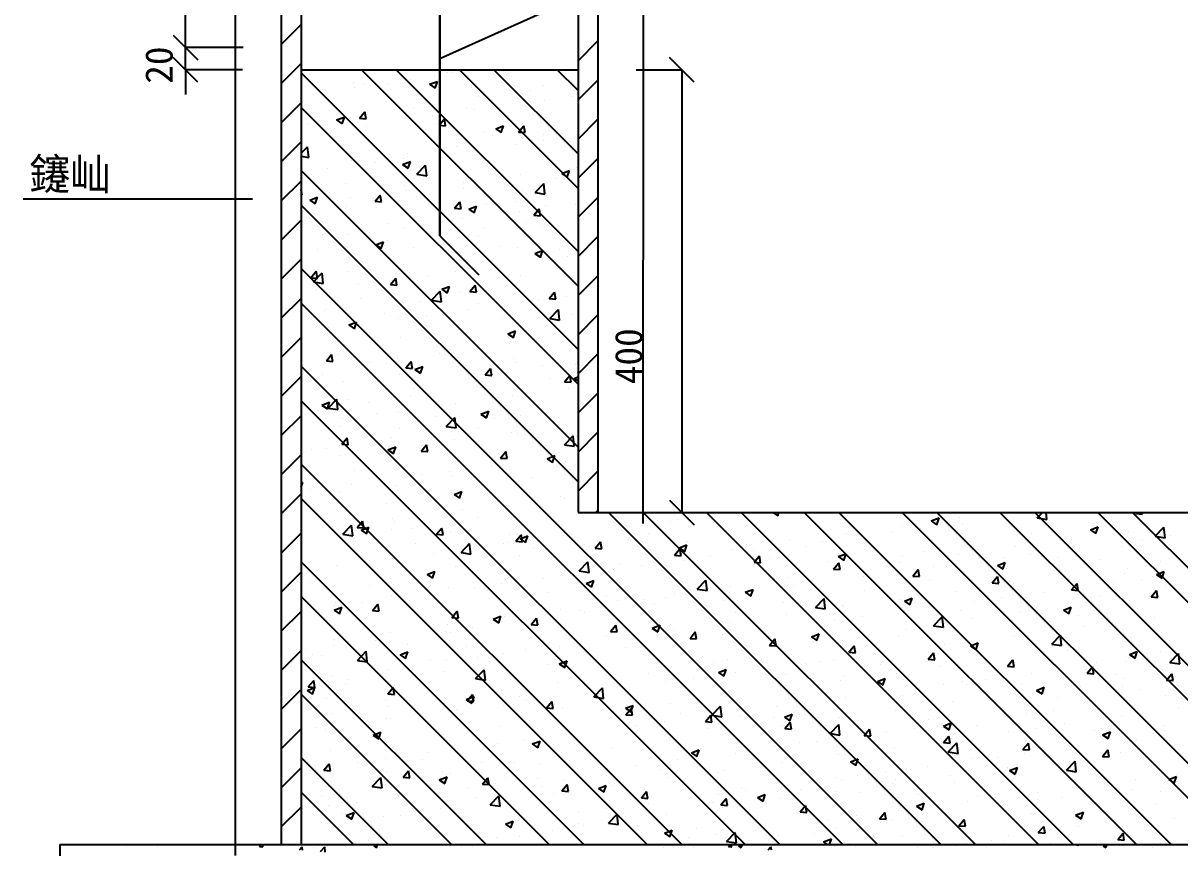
# Model space of a CAD drawing. Header units: metres. Extents: x 0 to 297, y 0 to 210.
# Drawn here: x 68.9 to 195.4, y 70.1 to 160.3 of the extents above; entities that cross this region are included whole.
import ezdxf

# ---------------------------------------------------------------- set-up
doc = ezdxf.new("R2010")
doc.units = ezdxf.units.M
doc.layers.add(' ', color=7, linetype='Continuous')

msp = doc.modelspace()

# ---------------------------------------------------------------- linework, layer by layer
at = {"layer": ' '}
for p, q in [((97.15, 191.46), (97.15, 70.46)), ((99.33, 191.46), (99.33, 70.46)), ((129.58, 191.46), (129.58, 106.76)), ((131.76, 191.46), (131.76, 106.76)), ((114.46, 137.01), (114.46, 173.31)), ((114.46, 173.31), (114.46, 137.01)), ((114.46, 156.37), (140.67, 168.19)), ((97.15, 157.93), (99.33, 160.1)), ((129.58, 156.13), (131.76, 158.31)), ((97.15, 153.65), (99.33, 155.83)), ((99.33, 155.16), (129.58, 155.16)), ((129.58, 124.57), (99.33, 154.82)), ((129.58, 131.49), (105.91, 155.16)), ((108.89, 155.08), (108.89, 155.08)), ((129.58, 135.27), (109.7, 155.16)), ((113.84, 154.56), (113.84, 154.56)), ((115.35, 154.81), (115.35, 154.81)), ((115.81, 154.86), (115.81, 154.86)), ((129.58, 142.18), (116.61, 155.16)), ((116.87, 154.96), (116.87, 154.96)), ((117.53, 154.96), (117.53, 154.96)), ((129.58, 145.96), (120.39, 155.16)), ((121.81, 154.54), (121.81, 154.54)), ((129.58, 152.88), (127.3, 155.16)), ((128.27, 154.27), (128.27, 154.27)), ((104.99, 153.73), (104.99, 153.73)), ((105.13, 153.27), (105.13, 153.27)), ((106.2, 153.55), (106.2, 153.55)), ((108.75, 153.65), (108.75, 153.65)), ((111.24, 154.05), (111.24, 154.05)), ((111.44, 153.46), (111.44, 153.46)), ((113.36, 153.57), (114.21, 153.89)), ((113.36, 153.57), (113.96, 153.16)), ((113.96, 153.16), (114.21, 153.89)), ((117.9, 153.19), (117.9, 153.19)), ((125.76, 153.42), (125.76, 153.42)), ((129.58, 151.85), (131.76, 154.03)), ((101.61, 152.95), (101.61, 152.95)), ((101.69, 152.44), (101.69, 152.44)), ((118.71, 152.2), (118.71, 152.2)), ((123.59, 151.78), (123.59, 151.78)), ((124.36, 152.91), (124.36, 152.91)), ((125.91, 151.8), (125.91, 151.8)), ((128.94, 152.2), (128.94, 152.2)), ((97.15, 149.37), (99.33, 151.55)), ((129.58, 120.79), (99.33, 151.04)), ((105.71, 149.87), (106.29, 150.56)), ((106.43, 149.8), (106.29, 150.56)), ((111.65, 150.99), (111.65, 150.99)), ((117.38, 150.93), (117.38, 150.93)), ((118.27, 150.79), (118.27, 150.79)), ((100.03, 149.21), (100.03, 149.21)), ((103.19, 149.67), (104.04, 149.99)), ((103.19, 149.67), (103.79, 149.26)), ((103.79, 149.26), (104.04, 149.99)), ((104.59, 149.78), (104.59, 149.78)), ((104.99, 149.25), (104.99, 149.25)), ((105.71, 149.87), (106.43, 149.8)), ((110.66, 149.79), (110.66, 149.79)), ((111.1, 150.02), (111.1, 150.02)), ((113.69, 150.19), (113.69, 150.19)), ((114.39, 149.11), (114.97, 149.8)), ((115.11, 149.04), (114.97, 149.8)), ((129.58, 147.57), (131.76, 149.75)), ((103.01, 148.78), (103.01, 148.78)), ((106.49, 148.93), (106.49, 148.93)), ((112.95, 148.66), (112.95, 148.66)), ((114.39, 149.11), (115.11, 149.04)), ((119.4, 148.39), (119.4, 148.39)), ((120.58, 148.7), (121.43, 149.02)), ((120.58, 148.7), (121.18, 148.29)), ((121.18, 148.29), (121.43, 149.02)), ((123.07, 148.35), (123.65, 149.04)), ((123.07, 148.35), (123.79, 148.29)), ((123.33, 147.97), (123.33, 147.97)), ((123.79, 148.29), (123.65, 149.04)), ((125.86, 148.12), (125.86, 148.12)), ((129.56, 148.53), (129.56, 148.53)), ((97.15, 145.09), (99.33, 147.27)), ((99.33, 146.03), (100, 146.72)), ((100.14, 145.58), (100, 146.72)), ((116.27, 146.76), (116.27, 146.76)), ((117.23, 146.9), (117.23, 146.9)), ((122.73, 147.02), (122.73, 147.02)), ((123.45, 147.75), (123.45, 147.75)), ((125.76, 147.42), (125.76, 147.42)), ((99.33, 145.7), (100.14, 145.58)), ((109.22, 145.55), (109.22, 145.55)), ((110.5, 145.41), (110.5, 145.41)), ((110.95, 145.99), (110.95, 145.99)), ((115.08, 146.02), (115.08, 146.02)), ((129.58, 143.3), (131.76, 145.47)), ((102.16, 144.34), (102.16, 144.34)), ((104.84, 145.22), (104.84, 145.22)), ((107.47, 145.02), (107.47, 145.02)), ((110.41, 144.79), (111.26, 145.12)), ((110.41, 144.79), (111.02, 144.39)), ((111.02, 144.39), (111.26, 145.12)), ((111.97, 143.74), (112.92, 144.72)), ((113.05, 143.57), (112.92, 144.72)), ((127.8, 143.83), (128.65, 144.15)), ((128.41, 143.42), (128.65, 144.15)), ((129.41, 144.5), (129.41, 144.5)), ((97.15, 140.81), (99.33, 142.99)), ((129.58, 113.88), (99.33, 144.13)), ((99.83, 144.01), (99.83, 144.01)), ((111.97, 143.74), (113.05, 143.57)), ((117.09, 142.87), (117.09, 142.87)), ((123.3, 143.72), (123.3, 143.72)), ((127.15, 143.25), (127.15, 143.25)), ((127.8, 143.83), (128.41, 143.42)), ((99.43, 141.46), (99.33, 142.02)), ((104.13, 142.75), (104.13, 142.75)), ((110.59, 142.48), (110.59, 142.48)), ((110.8, 141.97), (110.8, 141.97)), ((117.05, 142.21), (117.05, 142.21)), ((119.54, 142.25), (119.54, 142.25)), ((122.57, 142.65), (122.57, 142.65)), ((123.51, 141.93), (123.51, 141.93)), ((124.89, 141.74), (125.83, 142.72)), ((124.89, 141.74), (125.96, 141.57)), ((125.96, 141.57), (125.83, 142.72)), ((99.33, 141.47), (99.43, 141.46)), ((129.58, 110.1), (99.33, 140.35)), ((100.22, 141.4), (100.22, 141.4)), ((100.25, 140.89), (101.09, 141.22)), ((100.25, 140.89), (100.85, 140.49)), ((100.85, 140.49), (101.1, 141.22)), ((104.69, 141.19), (104.69, 141.19)), ((106.68, 141.13), (106.68, 141.13)), ((107.32, 140.64), (107.32, 140.64)), ((107.39, 140.77), (107.97, 141.46)), ((107.39, 140.77), (108.11, 140.7)), ((108.11, 140.7), (107.97, 141.46)), ((111.9, 141.25), (111.9, 141.25)), ((113.14, 140.85), (113.14, 140.85)), ((116.07, 140.01), (116.65, 140.7)), ((116.79, 139.94), (116.65, 140.7)), ((119.6, 140.58), (119.6, 140.58)), ((122.83, 140.75), (122.83, 140.75)), ((129.26, 140.47), (129.26, 140.47)), ((129.58, 139.02), (131.76, 141.2)), ((104.29, 140.24), (104.29, 140.24)), ((115.77, 139.54), (115.77, 139.54)), ((116.07, 140.01), (116.79, 139.94)), ((117.64, 139.92), (118.48, 140.25)), ((117.64, 139.92), (118.24, 139.52)), ((118.24, 139.52), (118.48, 140.25)), ((123.15, 139.7), (123.15, 139.7)), ((124.75, 139.25), (125.33, 139.94)), ((124.75, 139.25), (125.47, 139.18)), ((125.47, 139.18), (125.33, 139.94)), ((126.06, 140.31), (126.06, 140.31)), ((97.15, 136.54), (99.33, 138.71)), ((108.72, 138.33), (108.72, 138.33)), ((110.66, 137.94), (110.66, 137.94)), ((116.94, 138.84), (116.94, 138.84)), ((119.39, 137.88), (119.39, 137.88)), ((123.97, 138.48), (123.97, 138.48)), ((125.73, 138.09), (125.73, 138.09)), ((101.66, 137.12), (101.66, 137.12)), ((101.72, 136.6), (101.72, 136.6)), ((104.54, 137.16), (104.54, 137.16)), ((114.46, 137.01), (118.73, 132.73)), ((114.46, 137.01), (118.73, 132.73)), ((116.36, 137.48), (116.36, 137.48)), ((118.67, 136.88), (118.67, 136.88)), ((129.58, 134.74), (131.76, 136.92)), ((101.11, 135.47), (101.11, 135.47)), ((104.14, 135.87), (104.14, 135.87)), ((107.47, 136.02), (108.32, 136.35)), ((107.47, 136.02), (108.07, 135.61)), ((108.07, 135.61), (108.32, 136.35)), ((108.18, 136.33), (108.18, 136.33)), ((108.72, 136.47), (108.72, 136.47)), ((111.62, 135.67), (111.62, 135.67)), ((114.64, 136.05), (114.64, 136.05)), ((121.1, 135.78), (121.1, 135.78)), ((123.01, 135.67), (123.01, 135.67)), ((124.86, 135.05), (125.71, 135.38)), ((125.46, 134.64), (125.71, 135.38)), ((127.56, 135.51), (127.56, 135.51)), ((129.12, 136.44), (129.12, 136.44)), ((97.15, 132.26), (99.33, 134.44)), ((104.56, 134.46), (104.56, 134.46)), ((116.79, 134.82), (116.79, 134.82)), ((124.86, 135.05), (125.46, 134.65)), ((128.43, 134.72), (128.43, 134.72)), ((162.31, 70.46), (99.33, 133.43)), ((100.39, 132.42), (100.97, 133.12)), ((100.66, 131.95), (101.61, 132.94)), ((101.11, 132.36), (100.97, 133.12)), ((101.74, 131.79), (101.61, 132.93)), ((104.4, 133.13), (104.4, 133.13)), ((110.51, 133.91), (110.51, 133.91)), ((116.21, 133.11), (116.21, 133.11)), ((120.79, 133.71), (120.79, 133.71)), ((100.39, 132.42), (101.11, 132.36)), ((100.66, 131.95), (101.74, 131.79)), ((105.54, 131.7), (105.54, 131.7)), ((109.07, 131.66), (109.65, 132.36)), ((109.07, 131.66), (109.79, 131.6)), ((109.79, 131.6), (109.65, 132.36)), ((113.18, 132.71), (113.18, 132.71)), ((117.75, 130.9), (118.33, 131.6)), ((118.47, 130.84), (118.33, 131.6)), ((122.86, 131.64), (122.86, 131.64)), ((123.29, 132.65), (123.29, 132.65)), ((128.97, 132.42), (128.97, 132.42)), ((129.58, 130.46), (131.76, 132.64)), ((99.37, 130.42), (99.37, 130.42)), ((100.95, 131.1), (100.95, 131.1)), ((113.58, 129.95), (114.52, 130.93)), ((114.65, 129.78), (114.52, 130.93)), ((114.69, 131.15), (115.54, 131.47)), ((114.69, 131.15), (115.29, 130.74)), ((115.29, 130.74), (115.54, 131.47)), ((116.24, 131.44), (116.24, 131.44)), ((116.65, 130.79), (116.65, 130.79)), ((117.75, 130.9), (118.47, 130.84)), ((126.42, 130.15), (127.01, 130.84)), ((127.15, 130.08), (127.01, 130.84)), ((128.28, 130.34), (128.28, 130.34)), ((97.15, 127.98), (99.33, 130.16)), ((158.53, 70.46), (99.33, 129.65)), ((102.12, 129.01), (102.12, 129.01)), ((104.25, 129.11), (104.25, 129.11)), ((105.83, 130.14), (105.83, 130.14)), ((109.18, 130.22), (109.18, 130.22)), ((110.36, 129.88), (110.36, 129.88)), ((112.28, 129.87), (112.28, 129.87)), ((113.58, 129.95), (114.65, 129.78)), ((118.74, 129.6), (118.74, 129.6)), ((125.2, 129.33), (125.2, 129.33)), ((125.25, 129.94), (125.25, 129.94)), ((126.42, 130.15), (127.15, 130.08)), ((101.92, 128.79), (101.92, 128.79)), ((108.38, 128.52), (108.38, 128.52)), ((109.99, 127.93), (109.99, 127.93)), ((113.02, 128.33), (113.02, 128.33)), ((114.84, 128.25), (114.84, 128.25)), ((117.61, 128.94), (117.61, 128.94)), ((121.3, 127.97), (121.3, 127.97)), ((126.49, 127.95), (127.43, 128.93)), ((126.49, 127.95), (127.57, 127.78)), ((127.57, 127.78), (127.43, 128.93)), ((127.75, 127.7), (127.75, 127.7)), ((128.82, 128.39), (128.82, 128.39)), ((129.58, 126.18), (131.76, 128.36)), ((102.35, 126.93), (102.35, 126.93)), ((104.53, 127.25), (105.37, 127.57)), ((104.53, 127.25), (105.13, 126.84)), ((105.13, 126.84), (105.37, 127.57)), ((116.5, 126.76), (116.5, 126.76)), ((121.92, 126.28), (122.76, 126.6)), ((122.52, 125.87), (122.76, 126.6)), ((122.71, 127.61), (122.71, 127.61)), ((97.15, 123.7), (99.33, 125.88)), ((110.21, 125.85), (110.21, 125.85)), ((121.92, 126.28), (122.52, 125.87)), ((122.06, 125.17), (122.06, 125.17)), ((122.79, 125.43), (122.79, 125.43)), ((125.09, 125.57), (125.09, 125.57)), ((102.07, 123.32), (102.65, 124.02)), ((102.79, 123.26), (102.65, 124.02)), ((103.42, 123.99), (103.42, 123.99)), ((104.1, 125.08), (104.1, 125.08)), ((114.42, 124.16), (114.42, 124.16)), ((115.74, 124.22), (115.74, 124.22)), ((128.68, 124.36), (128.68, 124.36)), ((129.58, 121.91), (131.76, 124.08)), ((151.62, 70.46), (99.33, 122.74)), ((102.07, 123.32), (102.79, 123.26)), ((106.81, 123.16), (106.81, 123.16)), ((108.68, 123.01), (108.68, 123.01)), ((109.84, 123.56), (109.84, 123.56)), ((109.88, 123.72), (109.88, 123.72)), ((110.75, 122.56), (111.33, 123.26)), ((111.47, 122.5), (111.33, 123.26)), ((111.75, 122.37), (112.6, 122.7)), ((112.35, 121.97), (112.6, 122.7)), ((116.34, 123.45), (116.34, 123.45)), ((116.35, 122.73), (116.35, 122.73)), ((122.56, 123.58), (122.56, 123.58)), ((122.8, 123.18), (122.8, 123.18)), ((125.69, 122.77), (125.69, 122.77)), ((129.26, 122.9), (129.26, 122.9)), ((97.15, 119.42), (99.33, 121.6)), ((101.62, 121.79), (101.62, 121.79)), ((110.07, 121.83), (110.07, 121.83)), ((110.75, 122.56), (111.47, 122.5)), ((111.75, 122.37), (112.35, 121.97)), ((118.64, 121.56), (118.64, 121.56)), ((119.42, 121.8), (120.01, 122.5)), ((119.42, 121.8), (120.15, 121.74)), ((120.15, 121.74), (120.01, 122.5)), ((126.49, 121.4), (126.49, 121.4)), ((128.1, 121.04), (128.69, 121.74)), ((128.83, 120.98), (128.69, 121.74)), ((129.14, 121.41), (129.58, 121.58)), ((129.14, 121.41), (129.58, 121.11)), ((103.96, 121.05), (103.96, 121.05)), ((111.58, 120.35), (111.58, 120.35)), ((118.88, 120.4), (118.88, 120.4)), ((121.91, 120.8), (121.91, 120.8)), ((128.1, 121.04), (128.83, 120.98)), ((128.53, 120.33), (128.53, 120.33)), ((147.83, 70.46), (99.33, 118.96)), ((102.27, 118.16), (103.21, 119.15)), ((103.34, 118), (103.21, 119.15)), ((104.52, 119.14), (104.52, 119.14)), ((111.24, 119.39), (111.24, 119.39)), ((122.42, 119.56), (122.42, 119.56)), ((129.58, 117.63), (131.76, 119.81)), ((101.06, 117.81), (101.06, 117.81)), ((101.58, 118.47), (102.43, 118.8)), ((101.58, 118.47), (102.18, 118.07)), ((102.18, 118.07), (102.43, 118.8)), ((102.27, 118.16), (103.34, 118)), ((103.63, 118.39), (103.63, 118.39)), ((106.66, 118.79), (106.66, 118.79)), ((109.92, 117.8), (109.92, 117.8)), ((116.2, 118.7), (116.2, 118.7)), ((118.97, 117.5), (119.82, 117.83)), ((119.57, 117.1), (119.82, 117.83)), ((97.15, 115.15), (99.33, 117.32)), ((103.81, 117.02), (103.81, 117.02)), ((107.52, 117.54), (107.52, 117.54)), ((113.98, 117.27), (113.98, 117.27)), ((115.18, 116.16), (116.12, 117.14)), ((116.26, 115.99), (116.12, 117.14)), ((118.97, 117.5), (119.57, 117.1)), ((120.44, 116.99), (120.44, 116.99)), ((123.26, 117.33), (123.26, 117.33)), ((123.31, 116.63), (123.31, 116.63)), ((126.9, 116.72), (126.9, 116.72)), ((103.61, 116.19), (103.61, 116.19)), ((110.07, 115.91), (110.07, 115.91)), ((115.18, 116.16), (116.26, 115.99)), ((115.7, 115.63), (115.7, 115.63)), ((116.2, 116.11), (116.2, 116.11)), ((116.53, 115.64), (116.53, 115.64)), ((118.73, 116.02), (118.73, 116.02)), ((122.27, 115.53), (122.27, 115.53)), ((122.99, 115.37), (122.99, 115.37)), ((128.09, 114.16), (129.04, 115.14)), ((128.38, 116.3), (128.38, 116.3)), ((129.17, 113.99), (129.04, 115.14)), ((129.45, 115.09), (129.45, 115.09)), ((129.58, 113.35), (131.76, 115.53)), ((103.47, 114.02), (103.47, 114.02)), ((103.75, 114.22), (104.33, 114.92)), ((103.75, 114.22), (104.47, 114.16)), ((104.47, 114.16), (104.33, 114.92)), ((108.06, 114.62), (108.06, 114.62)), ((108.8, 113.6), (109.65, 113.93)), ((109.14, 114.9), (109.14, 114.9)), ((109.41, 113.19), (109.65, 113.92)), ((112.43, 113.46), (113.01, 114.16)), ((113.15, 113.4), (113.01, 114.16)), ((116.06, 114.68), (116.06, 114.68)), ((128.09, 114.16), (129.17, 113.99)), ((97.15, 110.87), (99.33, 113.05)), ((100.44, 113.62), (100.44, 113.62)), ((102.09, 113.69), (102.09, 113.69)), ((103.66, 112.99), (103.66, 112.99)), ((108.8, 113.6), (109.41, 113.19)), ((109.77, 113.77), (109.77, 113.77)), ((112.43, 113.46), (113.15, 113.4)), ((121.1, 112.7), (121.69, 113.4)), ((121.1, 112.7), (121.83, 112.64)), ((121.83, 112.64), (121.69, 113.4)), ((126.19, 112.63), (127.04, 112.96)), ((126.19, 112.63), (126.8, 112.22)), ((126.8, 112.22), (127.04, 112.96)), ((127.77, 112.86), (127.77, 112.86)), ((140.92, 70.46), (99.33, 112.04)), ((105.11, 111.39), (105.11, 111.39)), ((120.13, 111.86), (120.13, 111.86)), ((122.12, 111.5), (122.12, 111.5)), ((128.23, 112.28), (128.23, 112.28)), ((99.33, 109.96), (99.49, 110.02)), ((99.33, 109.56), (99.49, 110.02)), ((111.57, 111.11), (111.57, 111.11)), ((112.51, 110.85), (112.51, 110.85)), ((115.54, 111.25), (115.54, 111.25)), ((115.91, 110.65), (115.91, 110.65)), ((118.03, 110.84), (118.03, 110.84)), ((122.76, 110.11), (122.76, 110.11)), ((124.49, 110.57), (124.49, 110.57)), ((129.58, 109.07), (131.76, 111.25)), ((97.15, 106.59), (99.33, 108.77)), ((100.29, 109.24), (100.29, 109.24)), ((103.51, 108.97), (103.51, 108.97)), ((104.87, 109.85), (104.87, 109.85)), ((109.63, 109.74), (109.63, 109.74)), ((115.7, 108.89), (115.7, 108.89)), ((116.03, 108.73), (116.87, 109.05)), ((116.03, 108.73), (116.63, 108.32)), ((116.63, 108.32), (116.87, 109.05)), ((137.14, 70.46), (99.33, 108.26)), ((108.64, 107.68), (108.64, 107.68)), ((121.98, 107.47), (121.98, 107.47)), ((124.59, 108.09), (124.59, 108.09)), ((127.61, 108.49), (127.61, 108.49)), ((128.09, 108.25), (128.09, 108.25)), ((101.59, 106.47), (101.59, 106.47)), ((112.36, 106.48), (112.36, 106.48)), ((115.76, 106.62), (115.76, 106.62)), ((116.94, 107.08), (116.94, 107.08)), ((118.6, 106.24), (118.6, 106.24)), ((125.66, 107.45), (125.66, 107.45)), ((129.58, 106.76), (220.33, 106.76)), ((131.54, 106.76), (131.76, 106.97)), ((169.22, 70.46), (132.92, 106.76)), ((173.01, 70.46), (136.71, 106.76)), ((179.92, 70.46), (143.62, 106.76)), ((144.27, 106.33), (144.27, 106.33)), ((146.55, 106.75), (146.55, 106.75)), ((183.7, 70.46), (147.4, 106.76)), ((150.86, 106.76), (151.41, 106.38)), ((151.41, 106.38), (151.53, 106.76)), ((190.61, 70.46), (154.31, 106.76)), ((194.4, 70.46), (158.1, 106.76)), ((201.31, 70.46), (165.01, 106.76)), ((205.09, 70.46), (168.79, 106.76)), ((212, 70.46), (175.7, 106.76)), ((179.23, 106.58), (179.23, 106.58)), ((215.79, 70.46), (179.49, 106.76)), ((179.75, 106.15), (180.33, 106.76)), ((180.83, 105.98), (180.74, 106.76)), ((220.33, 72.82), (186.4, 106.76)), ((220.33, 76.6), (190.18, 106.76)), ((190.53, 106.63), (190.64, 106.76)), ((190.53, 106.63), (191.26, 106.56)), ((191.26, 106.56), (191.22, 106.76)), ((101.69, 105.07), (101.69, 105.07)), ((102.76, 105.2), (102.76, 105.2)), ((103.37, 104.94), (103.37, 104.94)), ((103.87, 104.37), (104.81, 105.36)), ((104.95, 104.21), (104.81, 105.36)), ((105.43, 105.12), (106.01, 105.81)), ((105.43, 105.12), (106.15, 105.06)), ((105.86, 104.83), (106.71, 105.15)), ((106.15, 105.06), (106.01, 105.81)), ((106.46, 104.42), (106.71, 105.15)), ((109.33, 106.08), (109.33, 106.08)), ((109.48, 105.71), (109.48, 105.71)), ((111.54, 105.03), (111.54, 105.03)), ((114.1, 104.36), (114.69, 105.05)), ((114.83, 104.3), (114.69, 105.05)), ((134.22, 105.13), (134.22, 105.13)), ((136.66, 105.32), (136.66, 105.32)), ((139.68, 105.72), (139.68, 105.72)), ((140.44, 105.98), (140.44, 105.98)), ((144.39, 105.64), (144.39, 105.64)), ((165.01, 105.26), (165.01, 105.26)), ((167.01, 104.97), (167.01, 104.97)), ((168.19, 105.82), (169.04, 106.15)), ((168.19, 105.82), (168.8, 105.41)), ((168.8, 105.41), (169.04, 106.15)), ((171.3, 106.17), (171.3, 106.17)), ((171.59, 105.57), (171.59, 105.57)), ((179.75, 106.15), (180.83, 105.98)), ((185.58, 104.85), (186.43, 105.18)), ((186.19, 104.45), (186.43, 105.18)), ((186.23, 105.69), (186.23, 105.69)), ((192.66, 104.14), (193.61, 105.13)), ((193.74, 103.98), (193.61, 105.13)), ((97.15, 102.31), (99.33, 104.49)), ((103.87, 104.37), (104.95, 104.21)), ((104.49, 103.82), (104.49, 103.82)), ((105.86, 104.83), (106.46, 104.42)), ((109.22, 104.93), (109.22, 104.93)), ((114.1, 104.36), (114.83, 104.3)), ((115.68, 104.66), (115.68, 104.66)), ((122.14, 104.39), (122.14, 104.39)), ((122.78, 103.6), (123.37, 104.3)), ((123.25, 103.86), (124.1, 104.18)), ((123.25, 103.86), (123.85, 103.45)), ((123.51, 103.54), (123.37, 104.3)), ((123.85, 103.45), (124.1, 104.18)), ((124.43, 103.72), (124.43, 103.72)), ((127.94, 104.22), (127.94, 104.22)), ((128.59, 104.11), (128.59, 104.11)), ((129.01, 104.32), (129.01, 104.32)), ((135.05, 103.84), (135.05, 103.84)), ((137.33, 104.43), (137.33, 104.43)), ((158.9, 104.48), (158.9, 104.48)), ((163.98, 104.57), (163.98, 104.57)), ((179.17, 104.47), (179.17, 104.47)), ((183.47, 103.76), (183.47, 103.76)), ((185.58, 104.85), (186.19, 104.45)), ((189.76, 104.67), (189.76, 104.67)), ((191.3, 103.81), (191.3, 103.81)), ((192.66, 104.14), (193.74, 103.98)), ((194.33, 104.21), (194.33, 104.21)), ((105.31, 103.58), (105.31, 103.58)), ((111.77, 103.31), (111.77, 103.31)), ((115.62, 102.59), (115.62, 102.59)), ((116.79, 102.37), (117.73, 103.35)), ((117.86, 102.2), (117.73, 103.35)), ((118.23, 103.03), (118.23, 103.03)), ((121.4, 103.32), (121.4, 103.32)), ((121.83, 103.44), (121.83, 103.44)), ((122.78, 103.6), (123.51, 103.54)), ((124.69, 102.76), (124.69, 102.76)), ((130.28, 103.21), (130.28, 103.21)), ((131.15, 102.49), (131.15, 102.49)), ((131.46, 102.84), (132.04, 103.54)), ((131.46, 102.84), (132.18, 102.78)), ((132.19, 102.78), (132.05, 103.54)), ((140.14, 102.08), (140.72, 102.78)), ((140.64, 102.89), (141.49, 103.21)), ((140.64, 102.89), (141.24, 102.48)), ((140.86, 102.02), (140.72, 102.78)), ((141.24, 102.48), (141.49, 103.21)), ((141.51, 103.57), (141.51, 103.57)), ((146.4, 102.72), (146.4, 102.72)), ((147.97, 103.29), (147.97, 103.29)), ((148.73, 102.56), (148.73, 102.56)), ((151.75, 102.96), (151.75, 102.96)), ((152.69, 103.63), (152.69, 103.63)), ((154.43, 103.02), (154.43, 103.02)), ((156.34, 103.56), (156.34, 103.56)), ((160.89, 102.75), (160.89, 102.75)), ((167.35, 102.48), (167.35, 102.48)), ((172.12, 103.26), (172.12, 103.26)), ((177.36, 102.99), (177.36, 102.99)), ((183.66, 102.81), (183.66, 102.81)), ((189.13, 103.03), (189.13, 103.03)), ((130.23, 70.46), (99.33, 101.35)), ((106.15, 101.31), (106.15, 101.31)), ((109.18, 101.71), (109.18, 101.71)), ((109.33, 101.69), (109.33, 101.69)), ((113.76, 102.31), (113.76, 102.31)), ((116.79, 102.37), (117.86, 102.2)), ((123.22, 102), (123.22, 102)), ((129.7, 100.37), (130.64, 101.35)), ((130.78, 100.2), (130.64, 101.35)), ((137.61, 102.21), (137.61, 102.21)), ((140.14, 102.08), (140.86, 102.02)), ((140.29, 101.95), (140.29, 101.95)), ((141.08, 101.55), (141.08, 101.55)), ((144.06, 101.94), (144.06, 101.94)), ((148.82, 101.32), (149.4, 102.02)), ((148.82, 101.32), (149.54, 101.26)), ((149.54, 101.26), (149.4, 102.02)), ((150.52, 101.67), (150.52, 101.67)), ((156.98, 101.4), (156.98, 101.4)), ((157.5, 100.56), (158.08, 101.26)), ((158.03, 101.92), (158.88, 102.24)), ((158.03, 101.92), (158.63, 101.51)), ((158.22, 100.5), (158.08, 101.26)), ((158.63, 101.51), (158.88, 102.24)), ((164.86, 101.23), (164.86, 101.23)), ((165.06, 102.05), (165.06, 102.05)), ((171.15, 102.14), (171.15, 102.14)), ((173.81, 102.2), (173.81, 102.2)), ((175.42, 100.95), (176.26, 101.27)), ((176.02, 100.54), (176.27, 101.27)), ((176.05, 101.8), (176.05, 101.8)), ((179.08, 102.2), (179.08, 102.2)), ((180.27, 101.93), (180.27, 101.93)), ((182.07, 101.82), (182.07, 101.82)), ((186.73, 101.66), (186.73, 101.66)), ((193.19, 101.38), (193.19, 101.38)), ((97.15, 98.03), (99.33, 100.21)), ((103.22, 100.91), (103.22, 100.91)), ((113.08, 99.95), (113.93, 100.28)), ((113.08, 99.95), (113.68, 99.55)), ((113.69, 99.55), (113.93, 100.28)), ((116.16, 100.79), (116.16, 100.79)), ((127.79, 100.19), (127.79, 100.19)), ((129.7, 100.37), (130.78, 100.2)), ((133.47, 100.55), (133.47, 100.55)), ((134.08, 101.1), (134.08, 101.1)), ((136.5, 100.95), (136.5, 100.95)), ((157.5, 100.56), (158.22, 100.5)), ((158, 100.84), (158, 100.84)), ((158.75, 100.46), (158.75, 100.46)), ((163.44, 101.12), (163.44, 101.12)), ((163.83, 100.2), (163.83, 100.2)), ((166.18, 99.8), (166.76, 100.5)), ((166.9, 99.74), (166.76, 100.5)), ((168.41, 100.8), (168.41, 100.8)), ((169.9, 100.85), (169.9, 100.85)), ((175.02, 100.61), (175.02, 100.61)), ((175.42, 100.95), (176.02, 100.54)), ((176.36, 100.58), (176.36, 100.58)), ((182.82, 100.3), (182.82, 100.3)), ((189.28, 100.03), (189.28, 100.03)), ((189.61, 100.64), (189.61, 100.64)), ((192.81, 99.98), (193.65, 100.31)), ((192.81, 99.98), (193.41, 99.57)), ((193.41, 99.57), (193.65, 100.31)), ((100.35, 99.05), (100.35, 99.05)), ((106.81, 98.78), (106.81, 98.78)), ((109.11, 99.58), (109.11, 99.58)), ((121.25, 98.94), (121.25, 98.94)), ((121.68, 99.42), (121.68, 99.42)), ((125.83, 99.55), (125.83, 99.55)), ((130.47, 98.98), (131.32, 99.31)), ((130.47, 98.98), (131.07, 98.58)), ((131.07, 98.58), (131.32, 99.31)), ((142.61, 98.37), (143.56, 99.35)), ((143.69, 98.2), (143.56, 99.35)), ((146.25, 98.7), (146.25, 98.7)), ((150.95, 99.63), (150.95, 99.63)), ((152.54, 99.6), (152.54, 99.6)), ((153.15, 98.79), (153.15, 98.79)), ((160.8, 99.8), (160.8, 99.8)), ((166.18, 99.8), (166.9, 99.74)), ((167.96, 99.39), (167.96, 99.39)), ((174.86, 99.04), (175.44, 99.74)), ((174.86, 99.04), (175.58, 98.98)), ((175.58, 98.98), (175.44, 99.74)), ((177.21, 98.96), (177.21, 98.96)), ((183.33, 99.74), (183.33, 99.74)), ((183.53, 98.29), (184.12, 98.98)), ((184.26, 98.22), (184.12, 98.98)), ((188.12, 99.04), (188.12, 99.04)), ((191.15, 99.44), (191.15, 99.44)), ((193.75, 98.79), (193.75, 98.79)), ((126.44, 70.46), (99.33, 97.57)), ((102.05, 98.37), (102.05, 98.37)), ((109.18, 97.66), (109.18, 97.66)), ((110.58, 97.54), (110.58, 97.54)), ((113.27, 98.51), (113.27, 98.51)), ((115.47, 98.56), (115.47, 98.56)), ((118.22, 98.54), (118.22, 98.54)), ((119.73, 98.24), (119.73, 98.24)), ((126.19, 97.96), (126.19, 97.96)), ((132.65, 97.69), (132.65, 97.69)), ((139.11, 97.42), (139.11, 97.42)), ((140.14, 97.92), (140.14, 97.92)), ((142.61, 98.37), (143.69, 98.2)), ((143.89, 98.42), (143.89, 98.42)), ((145.54, 97.79), (145.54, 97.79)), ((147.86, 98.02), (148.71, 98.34)), ((147.86, 98.02), (148.46, 97.61)), ((148.46, 97.61), (148.71, 98.34)), ((148.57, 98.19), (148.57, 98.19)), ((160.9, 98.18), (160.9, 98.18)), ((165.25, 97.05), (166.1, 97.37)), ((165.85, 96.64), (166.1, 97.37)), ((171, 98.11), (171, 98.11)), ((175.9, 97.43), (175.9, 97.43)), ((180.48, 98.03), (180.48, 98.03)), ((183.53, 98.29), (184.26, 98.22)), ((186.69, 97.58), (186.69, 97.58)), ((192.21, 97.53), (192.8, 98.22)), ((192.21, 97.53), (192.94, 97.46)), ((192.94, 97.46), (192.8, 98.22)), ((102.92, 96.05), (103.76, 96.38)), ((102.97, 96.54), (102.97, 96.54)), ((103.07, 96.88), (103.07, 96.88)), ((103.52, 95.65), (103.76, 96.38)), ((105.99, 96.93), (105.99, 96.93)), ((107.1, 96.02), (107.69, 96.71)), ((107.83, 95.95), (107.69, 96.71)), ((127.65, 96.16), (127.65, 96.16)), ((133.32, 96.18), (133.32, 96.18)), ((133.93, 97.07), (133.93, 97.07)), ((136.83, 97.21), (136.83, 97.21)), ((137.9, 96.78), (137.9, 96.78)), ((145.57, 97.14), (145.57, 97.14)), ((152.02, 96.87), (152.02, 96.87)), ((153.85, 96.97), (153.85, 96.97)), ((155.53, 96.36), (156.47, 97.34)), ((155.53, 96.36), (156.6, 96.2)), ((156.6, 96.2), (156.47, 97.34)), ((158.48, 96.6), (158.48, 96.6)), ((158.6, 96.43), (158.6, 96.43)), ((164.72, 97.2), (164.72, 97.2)), ((164.94, 96.33), (164.94, 96.33)), ((165.25, 97.05), (165.85, 96.64)), ((172.87, 97.03), (172.87, 97.03)), ((179.64, 96.37), (179.64, 96.37)), ((182.64, 96.08), (183.49, 96.4)), ((183.24, 95.67), (183.49, 96.4)), ((189.46, 96.62), (189.46, 96.62)), ((97.15, 93.76), (99.33, 95.93)), ((102.92, 96.05), (103.52, 95.65)), ((107.1, 96.02), (107.83, 95.95)), ((115.78, 95.26), (116.37, 95.95)), ((115.78, 95.26), (116.51, 95.19)), ((116.51, 95.19), (116.37, 95.95)), ((120.31, 95.08), (121.15, 95.41)), ((120.31, 95.08), (120.91, 94.68)), ((120.91, 94.68), (121.15, 95.41)), ((121.53, 95.39), (121.53, 95.39)), ((124.46, 94.5), (125.04, 95.19)), ((125.19, 94.44), (125.05, 95.19)), ((129.78, 95.99), (129.78, 95.99)), ((130.29, 95.78), (130.29, 95.78)), ((146.79, 95.76), (146.79, 95.76)), ((152.39, 95.58), (152.39, 95.58)), ((157.61, 95.02), (157.61, 95.02)), ((160.64, 95.42), (160.64, 95.42)), ((165.22, 96.03), (165.22, 96.03)), ((168.44, 94.36), (169.38, 95.34)), ((169.52, 94.19), (169.38, 95.34)), ((171.4, 96.05), (171.4, 96.05)), ((172.58, 95.16), (172.58, 95.16)), ((177.07, 94.93), (177.07, 94.93)), ((177.86, 95.78), (177.86, 95.78)), ((182.64, 96.08), (183.24, 95.67)), ((183.18, 95.71), (183.18, 95.71)), ((184.32, 95.51), (184.32, 95.51)), ((190.78, 95.23), (190.78, 95.23)), ((192.55, 95.27), (192.55, 95.27)), ((109.04, 93.63), (109.04, 93.63)), ((115.04, 93.77), (115.04, 93.77)), ((115.32, 94.54), (115.32, 94.54)), ((115.67, 93.57), (115.67, 93.57)), ((118.06, 94.17), (118.06, 94.17)), ((122.65, 94.77), (122.65, 94.77)), ((122.72, 94.78), (122.72, 94.78)), ((124.46, 94.5), (125.18, 94.44)), ((133.14, 93.74), (133.72, 94.43)), ((133.14, 93.74), (133.86, 93.68)), ((133.86, 93.68), (133.72, 94.43)), ((137.69, 94.11), (138.54, 94.44)), ((137.69, 94.11), (138.3, 93.71)), ((138.3, 93.71), (138.54, 94.44)), ((139.73, 94.55), (139.73, 94.55)), ((140, 93.89), (140, 93.89)), ((141.82, 92.98), (142.4, 93.68)), ((142.54, 92.92), (142.4, 93.68)), ((146.11, 94.67), (146.11, 94.67)), ((149.97, 94.02), (149.97, 94.02)), ((165.53, 93.95), (165.53, 93.95)), ((168.44, 94.36), (169.52, 94.19)), ((170.85, 94.08), (170.85, 94.08)), ((184.94, 94.27), (184.94, 94.27)), ((187.97, 94.67), (187.97, 94.67)), ((102.93, 92.85), (102.93, 92.85)), ((104.45, 92.6), (104.45, 92.6)), ((107.39, 92.77), (107.39, 92.77)), ((108.61, 92.36), (108.61, 92.36)), ((110.91, 92.33), (110.91, 92.33)), ((132.68, 93.34), (132.68, 93.34)), ((133.78, 93.04), (133.78, 93.04)), ((141.82, 92.98), (142.54, 92.92)), ((142.36, 93.02), (142.36, 93.02)), ((145.39, 93.41), (145.39, 93.41)), ((150.5, 92.22), (151.08, 92.92)), ((151.22, 92.16), (151.08, 92.92)), ((155.08, 93.14), (155.93, 93.47)), ((155.08, 93.14), (155.69, 92.74)), ((155.69, 92.74), (155.93, 93.47)), ((158.46, 92.4), (158.46, 92.4)), ((158.47, 92.74), (158.47, 92.74)), ((164.57, 93.17), (164.57, 93.17)), ((172.47, 92.17), (173.32, 92.5)), ((172.71, 92.66), (172.71, 92.66)), ((173.08, 91.77), (173.32, 92.5)), ((177.3, 93.26), (177.3, 93.26)), ((181.35, 92.36), (182.3, 93.34)), ((181.35, 92.36), (182.43, 92.19)), ((182.43, 92.19), (182.3, 93.34)), ((189.32, 92.59), (189.32, 92.59)), ((97.15, 89.48), (99.33, 91.66)), ((99.78, 91.76), (99.78, 91.76)), ((100.55, 91.25), (100.55, 91.25)), ((101.55, 91.15), (101.55, 91.15)), ((102.81, 92.16), (102.81, 92.16)), ((105.48, 90.58), (106.42, 91.57)), ((106.55, 90.42), (106.42, 91.57)), ((110.14, 91.18), (110.99, 91.5)), ((110.14, 91.18), (110.74, 90.77)), ((110.74, 90.77), (110.99, 91.5)), ((117.37, 92.05), (117.37, 92.05)), ((121.39, 91.36), (121.39, 91.36)), ((123.83, 91.78), (123.83, 91.78)), ((125.62, 92.13), (125.62, 92.13)), ((127.5, 92.14), (127.5, 92.14)), ((130.14, 91.41), (130.14, 91.41)), ((130.29, 91.51), (130.29, 91.51)), ((134.72, 92.01), (134.72, 92.01)), ((136.75, 91.23), (136.75, 91.23)), ((150.5, 92.22), (151.22, 92.16)), ((151.41, 91.53), (151.41, 91.53)), ((152.25, 91.55), (152.25, 91.55)), ((159.18, 91.46), (159.76, 92.16)), ((159.18, 91.46), (159.9, 91.4)), ((159.9, 91.4), (159.76, 92.16)), ((162.04, 91.25), (162.04, 91.25)), ((167.86, 90.7), (168.44, 91.4)), ((168.58, 90.64), (168.44, 91.4)), ((169.68, 92.26), (169.68, 92.26)), ((172.47, 92.17), (173.08, 91.77)), ((183.03, 91.68), (183.03, 91.68)), ((189.86, 91.21), (190.71, 91.53)), ((189.86, 91.21), (190.46, 90.8)), ((190.46, 90.8), (190.71, 91.53)), ((193.25, 91.57), (193.25, 91.57)), ((194.27, 90.35), (195.21, 91.34)), ((195.34, 90.19), (195.21, 91.34)), ((119.53, 70.46), (99.33, 90.65)), ((105.48, 90.58), (106.55, 90.42)), ((107, 90.97), (107, 90.97)), ((113.46, 90.7), (113.46, 90.7)), ((115.17, 90.51), (115.17, 90.51)), ((118.56, 90.92), (118.56, 90.92)), ((119.46, 90), (119.46, 90)), ((119.92, 90.43), (119.92, 90.43)), ((126.38, 90.15), (126.38, 90.15)), ((127.11, 91.01), (127.11, 91.01)), ((127.53, 90.21), (128.38, 90.54)), ((127.53, 90.21), (128.13, 89.8)), ((128.13, 89.8), (128.38, 90.54)), ((132.84, 89.88), (132.84, 89.88)), ((139.85, 89.87), (139.85, 89.87)), ((143.21, 90.96), (143.21, 90.96)), ((144.36, 90.31), (144.36, 90.31)), ((145.96, 90.64), (145.96, 90.64)), ((149.67, 90.69), (149.67, 90.69)), ((154.43, 90.25), (154.43, 90.25)), ((156.13, 90.41), (156.13, 90.41)), ((157.46, 90.65), (157.46, 90.65)), ((162.59, 90.14), (162.59, 90.14)), ((167.86, 90.7), (168.58, 90.64)), ((169.05, 89.87), (169.05, 89.87)), ((170.71, 90.05), (170.71, 90.05)), ((176.53, 89.94), (177.12, 90.64)), ((176.53, 89.94), (177.26, 89.88)), ((176.92, 90.91), (176.92, 90.91)), ((177.26, 89.88), (177.12, 90.64)), ((184.78, 89.89), (184.78, 89.89)), ((185.21, 89.18), (185.8, 89.88)), ((185.94, 89.12), (185.8, 89.88)), ((186.2, 90.36), (186.2, 90.36)), ((189.37, 90.5), (189.37, 90.5)), ((194.27, 90.35), (195.34, 90.19)), ((102.78, 88.83), (102.78, 88.83)), ((108.89, 89.6), (108.89, 89.6)), ((111.51, 89.7), (111.51, 89.7)), ((111.85, 89), (111.85, 89)), ((114.88, 89.4), (114.88, 89.4)), ((118.39, 88.58), (119.33, 89.56)), ((118.39, 88.58), (119.47, 88.41)), ((119.47, 88.41), (119.33, 89.56)), ((133.64, 89.01), (133.64, 89.01)), ((137.3, 89.1), (137.3, 89.1)), ((139.3, 89.61), (139.3, 89.61)), ((142.21, 88.64), (142.21, 88.64)), ((144.92, 89.24), (145.76, 89.57)), ((144.92, 89.24), (145.52, 88.84)), ((145.52, 88.84), (145.76, 89.57)), ((145.76, 89.34), (145.76, 89.34)), ((146.79, 89.25), (146.79, 89.25)), ((152.22, 89.06), (152.22, 89.06)), ((158.68, 88.79), (158.68, 88.79)), ((162.31, 88.27), (163.15, 88.6)), ((162.91, 87.87), (163.15, 88.6)), ((164.42, 89.15), (164.42, 89.15)), ((165.14, 88.52), (165.14, 88.52)), ((175.51, 89.6), (175.51, 89.6)), ((179.14, 89.15), (179.14, 89.15)), ((181.75, 89.5), (181.75, 89.5)), ((181.96, 89.32), (181.96, 89.32)), ((185.21, 89.18), (185.94, 89.12)), ((188.42, 89.05), (188.42, 89.05)), ((189.17, 88.56), (189.17, 88.56)), ((193.89, 88.42), (194.48, 89.12)), ((194.62, 88.36), (194.48, 89.12)), ((194.88, 88.78), (194.88, 88.78)), ((97.15, 85.2), (99.33, 87.38)), ((99.63, 87.39), (99.63, 87.39)), ((99.97, 87.28), (100.82, 87.6)), ((99.97, 87.28), (100.57, 86.87)), ((100.1, 87.68), (100.69, 88.37)), ((100.1, 87.68), (100.83, 87.61)), ((100.57, 86.87), (100.82, 87.6)), ((100.83, 87.61), (100.69, 88.37)), ((104.21, 87.99), (104.21, 87.99)), ((104.45, 88.49), (104.45, 88.49)), ((108.78, 86.92), (109.37, 87.61)), ((109.51, 86.85), (109.37, 87.61)), ((121.24, 87.33), (121.24, 87.33)), ((127.35, 88.11), (127.35, 88.11)), ((130.24, 87.89), (130.24, 87.89)), ((131.3, 86.58), (132.25, 87.56)), ((131.53, 87.24), (131.53, 87.24)), ((132.38, 86.41), (132.25, 87.56)), ((139.18, 88.24), (139.18, 88.24)), ((152.1, 87.52), (152.1, 87.52)), ((158.31, 88.37), (158.31, 88.37)), ((162.31, 88.27), (162.91, 87.87)), ((166.5, 87.49), (166.5, 87.49)), ((169.53, 87.89), (169.53, 87.89)), ((171.6, 88.24), (171.6, 88.24)), ((172.08, 87.94), (172.08, 87.94)), ((174.11, 88.49), (174.11, 88.49)), ((178.06, 87.97), (178.06, 87.97)), ((179.7, 87.3), (180.54, 87.63)), ((179.7, 87.3), (180.3, 86.9)), ((180.3, 86.9), (180.54, 87.63)), ((182.88, 87.65), (182.88, 87.65)), ((184.52, 87.7), (184.52, 87.7)), ((189.09, 87.71), (189.09, 87.71)), ((190.97, 87.43), (190.97, 87.43)), ((193.89, 88.42), (194.62, 88.36)), ((115.75, 70.46), (99.33, 86.87)), ((102.05, 86.45), (102.05, 86.45)), ((108.51, 86.17), (108.51, 86.17)), ((108.78, 86.92), (109.51, 86.85)), ((115.03, 86.48), (115.03, 86.48)), ((117.36, 86.31), (118.21, 86.63)), ((117.36, 86.31), (117.96, 85.9)), ((117.46, 86.16), (118.05, 86.85)), ((117.46, 86.16), (118.18, 86.09)), ((117.96, 85.9), (118.21, 86.63)), ((118.19, 86.09), (118.05, 86.85)), ((123.19, 86.68), (123.19, 86.68)), ((123.92, 86.24), (123.92, 86.24)), ((126.14, 85.4), (126.72, 86.09)), ((126.86, 85.33), (126.72, 86.09)), ((126.95, 86.63), (126.95, 86.63)), ((131.3, 86.58), (132.38, 86.41)), ((145.81, 86.61), (145.81, 86.61)), ((158.86, 86.48), (158.86, 86.48)), ((165.03, 86.73), (165.03, 86.73)), ((170.56, 86.03), (170.56, 86.03)), ((176.77, 86.88), (176.77, 86.88)), ((182.04, 86.49), (182.04, 86.49)), ((193.82, 86.73), (193.82, 86.73)), ((102.63, 84.8), (102.63, 84.8)), ((108.74, 85.57), (108.74, 85.57)), ((114.96, 85.9), (114.96, 85.9)), ((116.13, 85.47), (116.13, 85.47)), ((116.28, 85.23), (116.28, 85.23)), ((121.42, 85.63), (121.42, 85.63)), ((126.14, 85.4), (126.86, 85.33)), ((127.88, 85.36), (127.88, 85.36)), ((133.49, 84.99), (133.49, 84.99)), ((134.34, 85.08), (134.34, 85.08)), ((134.75, 85.34), (135.6, 85.66)), ((134.75, 85.34), (135.35, 84.93)), ((134.82, 84.64), (135.4, 85.33)), ((135.35, 84.93), (135.6, 85.66)), ((135.54, 84.57), (135.4, 85.33)), ((139.7, 85.84), (139.7, 85.84)), ((140.8, 84.81), (140.8, 84.81)), ((144.22, 84.58), (145.16, 85.56)), ((145.29, 84.41), (145.16, 85.56)), ((151.25, 85.48), (151.25, 85.48)), ((154.28, 85.88), (154.28, 85.88)), ((157.97, 85.52), (157.97, 85.52)), ((164.28, 85.12), (164.28, 85.12)), ((174.98, 85.28), (174.98, 85.28)), ((178.57, 84.72), (178.57, 84.72)), ((181.6, 85.12), (181.6, 85.12)), ((186.18, 85.73), (186.18, 85.73)), ((195.23, 85.38), (195.23, 85.38)), ((108.67, 84.23), (108.67, 84.23)), ((109.07, 84.26), (109.07, 84.26)), ((111.7, 84.63), (111.7, 84.63)), ((127.2, 84.08), (127.2, 84.08)), ((134.82, 84.64), (135.54, 84.57)), ((135.99, 83.47), (135.99, 83.47)), ((139.02, 83.87), (139.02, 83.87)), ((143.5, 83.88), (144.08, 84.57)), ((143.5, 83.88), (144.22, 83.82)), ((143.61, 84.47), (143.61, 84.47)), ((144.22, 83.82), (144.08, 84.57)), ((144.22, 84.58), (145.29, 84.41)), ((147.26, 84.54), (147.26, 84.54)), ((150.91, 84.31), (150.91, 84.31)), ((151.95, 83.49), (151.95, 83.49)), ((152.14, 84.37), (152.99, 84.69)), ((152.14, 84.37), (152.74, 83.96)), ((152.18, 83.12), (152.76, 83.81)), ((152.74, 83.96), (152.99, 84.69)), ((152.9, 83.06), (152.76, 83.81)), ((153.72, 84.26), (153.72, 84.26)), ((157.13, 82.57), (158.07, 83.56)), ((158.21, 82.41), (158.07, 83.55)), ((158.16, 84.34), (158.16, 84.34)), ((160.18, 83.99), (160.18, 83.99)), ((166.64, 83.72), (166.64, 83.72)), ((167.92, 84.07), (167.92, 84.07)), ((169.53, 83.4), (170.38, 83.73)), ((170.13, 82.99), (170.38, 83.73)), ((170.93, 83.72), (170.93, 83.72)), ((173.1, 83.45), (173.1, 83.45)), ((182.74, 83.62), (182.74, 83.62)), ((189.02, 84.53), (189.02, 84.53)), ((193.72, 83.47), (193.72, 83.47)), ((97.15, 80.92), (99.33, 83.1)), ((101.03, 83.22), (101.03, 83.22)), ((102.02, 83.05), (102.02, 83.05)), ((107.19, 82.41), (108.04, 82.73)), ((107.19, 82.41), (107.8, 82)), ((107.8, 82), (108.04, 82.73)), ((114.88, 82.45), (114.88, 82.45)), ((121.09, 83.3), (121.09, 83.3)), ((128.35, 82.47), (128.35, 82.47)), ((143.86, 83.1), (143.86, 83.1)), ((145.67, 82.58), (145.67, 82.58)), ((152.18, 83.12), (152.9, 83.06)), ((157.13, 82.57), (158.21, 82.41)), ((160.86, 82.36), (161.44, 83.06)), ((160.86, 82.36), (161.58, 82.3)), ((160.87, 82.86), (160.87, 82.86)), ((161.58, 82.3), (161.44, 83.05)), ((163.32, 82.72), (163.32, 82.72)), ((166.35, 83.11), (166.35, 83.11)), ((169.53, 83.4), (170.13, 82.99)), ((169.53, 81.6), (170.12, 82.3)), ((170.26, 81.54), (170.12, 82.3)), ((176.63, 82.85), (176.63, 82.85)), ((179.56, 83.17), (179.56, 83.17)), ((186.02, 82.9), (186.02, 82.9)), ((186.66, 82.26), (186.66, 82.26)), ((186.92, 82.43), (187.77, 82.76)), ((186.92, 82.43), (187.52, 82.03)), ((187.52, 82.03), (187.77, 82.76)), ((192.48, 82.63), (192.48, 82.63)), ((193.67, 82.36), (193.67, 82.36)), ((108.6, 81.55), (108.6, 81.55)), ((120.74, 81.46), (120.74, 81.46)), ((123.77, 81.86), (123.77, 81.86)), ((124.58, 81.44), (125.43, 81.76)), ((124.58, 81.44), (125.19, 81.03)), ((125.19, 81.03), (125.43, 81.76)), ((133.34, 80.96), (133.34, 80.96)), ((136.8, 81.88), (136.8, 81.88)), ((139.55, 81.81), (139.55, 81.81)), ((151.09, 81.11), (151.09, 81.11)), ((153.81, 81.65), (153.81, 81.65)), ((155.68, 81.71), (155.68, 81.71)), ((164.13, 81.09), (164.13, 81.09)), ((169.53, 81.6), (170.26, 81.54)), ((170.04, 80.57), (170.99, 81.55)), ((170.41, 82), (170.41, 82)), ((171.12, 80.4), (170.99, 81.55)), ((178.21, 80.84), (178.8, 81.54)), ((178.94, 80.78), (178.8, 81.54)), ((179.6, 81.05), (179.6, 81.05)), ((183, 80.95), (183, 80.95)), ((190.64, 81.96), (190.64, 81.96)), ((195.09, 81.36), (195.09, 81.36)), ((108.84, 70.46), (99.33, 79.96)), ((99.69, 80.26), (99.69, 80.26)), ((102.48, 80.77), (102.48, 80.77)), ((106.15, 79.99), (106.15, 79.99)), ((108.52, 79.85), (108.52, 79.85)), ((112.61, 79.72), (112.61, 79.72)), ((113.1, 80.46), (113.1, 80.46)), ((127.06, 80.05), (127.06, 80.05)), ((129.74, 80.67), (129.74, 80.67)), ((140.42, 79.7), (140.42, 79.7)), ((141.97, 80.47), (142.82, 80.79)), ((141.97, 80.47), (142.58, 80.06)), ((142.58, 80.06), (142.82, 80.79)), ((146.76, 80.44), (146.76, 80.44)), ((148.06, 80.71), (148.06, 80.71)), ((158.02, 80.32), (158.02, 80.32)), ((159.36, 79.5), (160.21, 79.82)), ((159.96, 79.09), (160.21, 79.82)), ((170.04, 80.57), (171.12, 80.4)), ((172.55, 79.84), (172.55, 79.84)), ((175.39, 79.95), (175.39, 79.95)), ((178.21, 80.84), (178.94, 80.78)), ((178.42, 80.35), (178.42, 80.35)), ((186.89, 80.08), (187.48, 80.78)), ((186.89, 80.08), (187.62, 80.02)), ((187.62, 80.02), (187.48, 80.78)), ((188.87, 80.5), (188.87, 80.5)), ((97.15, 76.64), (99.33, 78.82)), ((101.78, 78.57), (102.37, 79.27)), ((101.78, 78.57), (102.51, 78.51)), ((102.24, 78.64), (102.24, 78.64)), ((102.51, 78.51), (102.37, 79.27)), ((105.49, 79.45), (105.49, 79.45)), ((110.46, 77.81), (111.05, 78.51)), ((111.19, 77.75), (111.05, 78.51)), ((114.73, 78.42), (114.73, 78.42)), ((119.07, 79.45), (119.07, 79.45)), ((120.95, 79.28), (120.95, 79.28)), ((122.69, 79.46), (122.69, 79.46)), ((125.53, 79.17), (125.53, 79.17)), ((131.99, 78.9), (131.99, 78.9)), ((132.81, 78.7), (132.81, 78.7)), ((135.84, 79.1), (135.84, 79.1)), ((138.45, 78.63), (138.45, 78.63)), ((139.7, 79.23), (139.7, 79.23)), ((145.52, 78.56), (145.52, 78.56)), ((151.8, 79.46), (151.8, 79.46)), ((159.36, 79.5), (159.96, 79.09)), ((165.49, 78.63), (165.49, 78.63)), ((167.75, 78.94), (167.75, 78.94)), ((176.48, 78.82), (176.48, 78.82)), ((176.75, 78.53), (177.6, 78.85)), ((176.75, 78.53), (177.35, 78.12)), ((177.35, 78.12), (177.6, 78.85)), ((182.59, 79.6), (182.59, 79.6)), ((182.96, 78.57), (183.9, 79.55)), ((182.96, 78.57), (184.03, 78.4)), ((184.03, 78.4), (183.9, 79.55)), ((107.08, 76.79), (108.02, 77.78)), ((108.16, 76.63), (108.02, 77.78)), ((108.45, 77.52), (108.45, 77.52)), ((108.7, 78.37), (108.7, 78.37)), ((110.46, 77.81), (111.18, 77.75)), ((114.42, 77.53), (115.26, 77.86)), ((114.42, 77.53), (115.02, 77.13)), ((115.02, 77.13), (115.26, 77.86)), ((115.16, 78.09), (115.16, 78.09)), ((115.63, 78.25), (115.63, 78.25)), ((119.14, 77.05), (119.72, 77.75)), ((119.86, 76.99), (119.72, 77.75)), ((121.62, 77.82), (121.62, 77.82)), ((125.17, 77.69), (125.17, 77.69)), ((128.08, 77.55), (128.08, 77.55)), ((132.64, 78.02), (132.64, 78.02)), ((134.54, 77.27), (134.54, 77.27)), ((139.41, 77.78), (139.41, 77.78)), ((144.9, 78.35), (144.9, 78.35)), ((151.36, 78.08), (151.36, 78.08)), ((157.82, 77.81), (157.82, 77.81)), ((158.43, 77.42), (158.43, 77.42)), ((160.13, 77.94), (160.13, 77.94)), ((163.16, 78.34), (163.16, 78.34)), ((164.28, 77.54), (164.28, 77.54)), ((170.27, 77.97), (170.27, 77.97)), ((170.74, 77.26), (170.74, 77.26)), ((187.46, 77.19), (187.46, 77.19)), ((190.49, 77.59), (190.49, 77.59)), ((194.14, 77.56), (194.99, 77.89)), ((194.14, 77.56), (194.74, 77.15)), ((194.74, 77.15), (194.99, 77.88)), ((194.94, 77.33), (194.94, 77.33)), ((195.07, 78.19), (195.07, 78.19)), ((105.05, 70.46), (99.33, 76.18)), ((102.34, 76.74), (102.34, 76.74)), ((107.08, 76.79), (108.16, 76.63)), ((108.57, 77.04), (108.57, 77.04)), ((117.56, 76.69), (117.56, 76.69)), ((119.14, 77.05), (119.86, 76.99)), ((120.59, 77.09), (120.59, 77.09)), ((125.59, 76.8), (125.59, 76.8)), ((126.91, 76.02), (126.91, 76.02)), ((127.82, 76.3), (128.4, 76.99)), ((127.82, 76.3), (128.54, 76.23)), ((128.54, 76.23), (128.4, 76.99)), ((131.81, 76.56), (132.65, 76.89)), ((131.81, 76.56), (132.41, 76.16)), ((132.41, 76.16), (132.65, 76.89)), ((133.19, 76.93), (133.19, 76.93)), ((136.5, 75.54), (137.08, 76.23)), ((137.22, 75.47), (137.08, 76.23)), ((141, 77), (141, 77)), ((144.88, 75.93), (144.88, 75.93)), ((147.46, 76.73), (147.46, 76.73)), ((147.91, 76.33), (147.91, 76.33)), ((149.2, 75.6), (150.04, 75.92)), ((149.8, 75.19), (150.04, 75.92)), ((151.38, 76.2), (151.38, 76.2)), ((152.49, 76.94), (152.49, 76.94)), ((153.91, 76.46), (153.91, 76.46)), ((157.87, 76.29), (157.87, 76.29)), ((160.37, 76.18), (160.37, 76.18)), ((163.98, 77.06), (163.98, 77.06)), ((166.83, 75.91), (166.83, 75.91)), ((177.2, 76.99), (177.2, 76.99)), ((179.82, 76.18), (179.82, 76.18)), ((183.66, 76.72), (183.66, 76.72)), ((188.73, 76.48), (188.73, 76.48)), ((190.12, 76.44), (190.12, 76.44)), ((193.22, 76.25), (193.22, 76.25)), ((101.52, 75.83), (101.52, 75.83)), ((102.3, 74.68), (102.3, 74.68)), ((105.33, 75.08), (105.33, 75.08)), ((109.91, 75.68), (109.91, 75.68)), ((118.53, 75.59), (118.53, 75.59)), ((119.99, 74.79), (120.94, 75.77)), ((119.99, 74.79), (121.07, 74.62)), ((120.8, 75.25), (120.8, 75.25)), ((121.07, 74.62), (120.94, 75.77)), ((136.5, 75.54), (137.22, 75.47)), ((137.24, 74.93), (137.24, 74.93)), ((144.32, 74.99), (144.32, 74.99)), ((145.18, 74.78), (145.76, 75.47)), ((145.18, 74.78), (145.9, 74.71)), ((145.9, 74.71), (145.76, 75.47)), ((149.2, 75.6), (149.8, 75.19)), ((151.66, 75.44), (151.66, 75.44)), ((153.86, 74.02), (154.44, 74.71)), ((154.58, 73.95), (154.44, 74.71)), ((166.59, 74.63), (167.43, 74.95)), ((166.59, 74.63), (167.19, 74.22)), ((167.19, 74.22), (167.43, 74.95)), ((172.2, 75.18), (172.2, 75.18)), ((173.29, 75.64), (173.29, 75.64)), ((175.23, 75.58), (175.23, 75.58)), ((176.33, 74.79), (176.33, 74.79)), ((179.75, 75.36), (179.75, 75.36)), ((182.44, 75.57), (182.44, 75.57)), ((186.16, 75.04), (186.16, 75.04)), ((186.21, 75.09), (186.21, 75.09)), ((192.67, 74.82), (192.67, 74.82)), ((97.15, 72.37), (99.33, 74.54)), ((103.74, 73.84), (103.74, 73.84)), ((104.25, 73.63), (105.1, 73.96)), ((104.25, 73.63), (104.85, 73.22)), ((104.85, 73.22), (105.1, 73.96)), ((108.3, 73.49), (108.3, 73.49)), ((110.2, 73.57), (110.2, 73.57)), ((111.47, 74.38), (111.47, 74.38)), ((114.59, 74.4), (114.59, 74.4)), ((129.63, 73.93), (129.63, 73.93)), ((132.66, 74.33), (132.66, 74.33)), ((132.91, 72.79), (133.85, 73.77)), ((133.98, 72.62), (133.85, 73.77)), ((137.26, 73.78), (137.26, 73.78)), ((139.26, 73.75), (139.26, 73.75)), ((145.37, 74.53), (145.37, 74.53)), ((153.86, 74.02), (154.58, 73.95)), ((159.98, 73.57), (159.98, 73.57)), ((162.53, 73.26), (163.12, 73.95)), ((163.26, 73.19), (163.12, 73.95)), ((164.56, 74.17), (164.56, 74.17)), ((170.12, 73.94), (170.12, 73.94)), ((179.1, 73.83), (179.1, 73.83)), ((183.97, 73.66), (184.82, 73.98)), ((183.97, 73.66), (184.58, 73.25)), ((184.58, 73.25), (184.82, 73.98)), ((191.89, 73.42), (191.89, 73.42)), ((102.19, 72.71), (102.19, 72.71)), ((104.42, 73.17), (104.42, 73.17)), ((116.66, 73.3), (116.66, 73.3)), ((117.4, 72.32), (117.4, 72.32)), ((121.64, 72.66), (122.49, 72.99)), ((121.64, 72.66), (122.24, 72.26)), ((121.99, 72.92), (121.99, 72.92)), ((122.24, 72.26), (122.49, 72.99)), ((123.12, 73.02), (123.12, 73.02)), ((129.58, 72.75), (129.58, 72.75)), ((130.21, 72.57), (130.21, 72.57)), ((132.91, 72.79), (133.98, 72.62)), ((133.05, 72.9), (133.05, 72.9)), ((136.04, 72.48), (136.04, 72.48)), ((142.5, 72.2), (142.5, 72.2)), ((149.31, 72.16), (149.31, 72.16)), ((156.95, 73.17), (156.95, 73.17)), ((157.72, 72.26), (157.72, 72.26)), ((162.53, 73.26), (163.26, 73.2)), ((163.83, 73.03), (163.83, 73.03)), ((171.21, 72.5), (171.8, 73.19)), ((171.21, 72.5), (171.94, 72.44)), ((171.94, 72.44), (171.8, 73.19)), ((172.05, 72.62), (172.05, 72.62)), ((179.89, 71.74), (180.48, 72.43)), ((180.62, 71.68), (180.48, 72.43)), ((184.27, 72.41), (184.27, 72.41)), ((187.3, 72.81), (187.3, 72.81)), ((188.58, 72.45), (188.58, 72.45)), ((189.06, 72.38), (189.06, 72.38)), ((194.79, 73.3), (194.79, 73.3)), ((106.73, 70.91), (106.73, 70.91)), ((114.37, 71.92), (114.37, 71.92)), ((120.65, 71.22), (120.65, 71.22)), ((123.15, 71.36), (123.15, 71.36)), ((126.76, 72), (126.76, 72)), ((139.03, 71.69), (139.88, 72.02)), ((139.03, 71.69), (139.63, 71.29)), ((139.63, 71.29), (139.88, 72.02)), ((141.7, 71.16), (141.7, 71.16)), ((144.73, 71.56), (144.73, 71.56)), ((145.82, 70.79), (146.76, 71.77)), ((146.9, 70.62), (146.76, 71.77)), ((148.96, 71.93), (148.96, 71.93)), ((151.51, 71.41), (151.51, 71.41)), ((155.42, 71.66), (155.42, 71.66)), ((156.42, 70.72), (157.27, 71.05)), ((157.07, 70.46), (157.27, 71.05)), ((161.87, 71.38), (161.87, 71.38)), ((164.99, 71.41), (164.99, 71.41)), ((168.33, 71.11), (168.33, 71.11)), ((174.79, 70.84), (174.79, 70.84)), ((176.63, 71.41), (176.63, 71.41)), ((179.89, 71.74), (180.62, 71.68)), ((182, 71.17), (182, 71.17)), ((182.3, 71.54), (182.3, 71.54)), ((188.57, 70.98), (189.15, 71.68)), ((188.57, 70.98), (189.29, 70.92)), ((189.29, 70.92), (189.16, 71.68)), ((72.95, 70.46), (220.33, 70.46)), ((72.95, 70.46), (72.95, 58.36)), ((80.22, 70.26), (80.22, 70.26)), ((83.58, 70.18), (83.58, 70.18)), ((94.78, 70.23), (94.97, 70.46)), ((94.78, 70.23), (95.14, 70.2)), ((95.14, 70.2), (95.1, 70.46)), ((99.01, 70.27), (99.01, 70.27)), ((99.12, 69.85), (99.41, 70.2)), ((99.48, 69.82), (99.41, 70.2)), ((100.63, 70.11), (100.63, 70.11)), ((101.43, 69.69), (101.9, 70.18)), ((101.96, 69.61), (101.9, 70.18)), ((102.15, 70.31), (102.15, 70.31)), ((107.26, 70.29), (107.68, 70.45)), ((107.26, 70.29), (107.56, 70.08)), ((107.56, 70.08), (107.68, 70.45)), ((113.6, 70.34), (113.6, 70.34)), ((114.4, 70.34), (114.4, 70.34)), ((116.83, 70.2), (116.83, 70.2)), ((118.1, 70.23), (118.1, 70.23)), ((135.59, 70.36), (135.59, 70.36)), ((138.97, 70.17), (138.97, 70.17)), ((142.17, 70.11), (142.17, 70.11)), ((145.22, 70.5), (145.22, 70.5)), ((145.82, 70.79), (146.9, 70.62)), ((146.02, 70.23), (146.21, 70.46)), ((146.02, 70.23), (146.38, 70.19)), ((146.38, 70.19), (146.33, 70.46)), ((147.12, 70.3), (147.52, 70.46)), ((147.12, 70.3), (147.42, 70.1)), ((147.42, 70.1), (147.54, 70.46)), ((150.36, 69.85), (150.65, 70.19)), ((150.72, 69.81), (150.65, 70.19)), ((150.76, 70.18), (150.76, 70.18)), ((156.42, 70.72), (156.82, 70.46)), ((157.65, 70.25), (157.65, 70.25)), ((159.89, 70.2), (159.89, 70.2)), ((166.71, 70.1), (166.71, 70.1)), ((167.75, 70.42), (167.75, 70.42)), ((168.39, 70.08), (168.39, 70.08)), ((170.98, 70.28), (170.98, 70.28)), ((172.05, 70.8), (172.05, 70.8)), ((173.08, 70.34), (173.08, 70.34)), ((174.21, 70.15), (174.21, 70.15)), ((176.18, 70.77), (176.18, 70.77)), ((181.25, 70.57), (181.25, 70.57)), ((183.8, 70.46), (184.3, 70.38)), ((184.2, 70.23), (184.2, 70.23)), ((184.3, 70.38), (184.29, 70.46)), ((184.82, 70.38), (184.82, 70.38)), ((185.71, 70.43), (185.71, 70.43)), ((185.86, 70.41), (185.86, 70.41)), ((186.98, 70.31), (187.35, 70.46)), ((186.98, 70.31), (187.28, 70.11)), ((187.28, 70.11), (187.4, 70.46)), ((188.47, 70.41), (188.47, 70.41)), ((189.09, 70.28), (189.09, 70.28)), ((192.32, 70.14), (192.32, 70.14))]:
    msp.add_line(p, q, dxfattribs=at)
for p, q in [((92.15, 69.23), (92.15, 190.23)), ((136.71, 105.53), (136.76, 190.23)), ((86.68, 157.58), (86.68, 178.52)), ((85.33, 158.93), (88.03, 156.23)), ((92.97, 157.58), (86.66, 157.58)), ((86.68, 155.16), (86.68, 157.58)), ((88.03, 153.81), (85.33, 156.51)), ((142.27, 153.81), (139.57, 156.51)), ((92.91, 155.16), (86.66, 155.16)), ((86.68, 155.16), (86.68, 152.46)), ((135.92, 155.16), (140.94, 155.16)), ((140.92, 155.16), (140.92, 106.76)), ((93.99, 141.02), (68.93, 141.02)), ((139.57, 108.11), (142.27, 105.41)), ((135.92, 106.76), (140.94, 106.76))]:
    msp.add_line(p, q)

# ---------------------------------------------------------------- texts
for s, p in [('20', (85.27, 153.62)), ('400', (136.61, 120.77))]:
    msp.add_text(s, height=3, rotation=90).set_placement(p)
msp.add_text('鑳屾', height=3.42).set_placement((69.62, 142.03))

doc.saveas('drawing.dxf')
